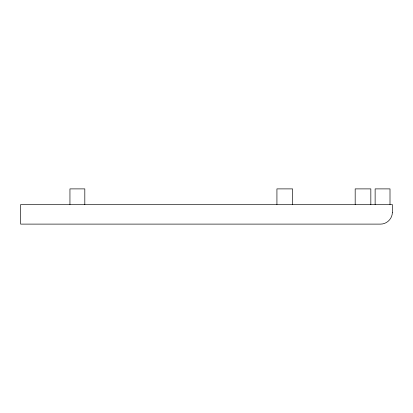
<?xml version="1.0" encoding="UTF-8"?>
<svg xmlns="http://www.w3.org/2000/svg" width="413" height="413" viewBox="0 0 413 413"><rect width="100%" height="100%" fill="white"/><g stroke="black" fill="none" stroke-linecap="round" stroke-linejoin="round"><path stroke-width="0.62" d="M390.001 204.543L390.001 188.891L375.133 188.891L375.133 204.543M370.833 204.543L370.833 188.891L355.18 188.891L355.18 204.543M292.58 204.543L292.58 188.891L276.927 188.891L276.927 204.543M84.815 204.543L84.815 188.891L69.947 188.891L69.947 204.543M392.35 212.37C392.391 218.653 386.893 224.145 380.61 224.109L20.65 224.109L20.65 204.543L392.35 204.543L392.35 212.37"/></g></svg>
